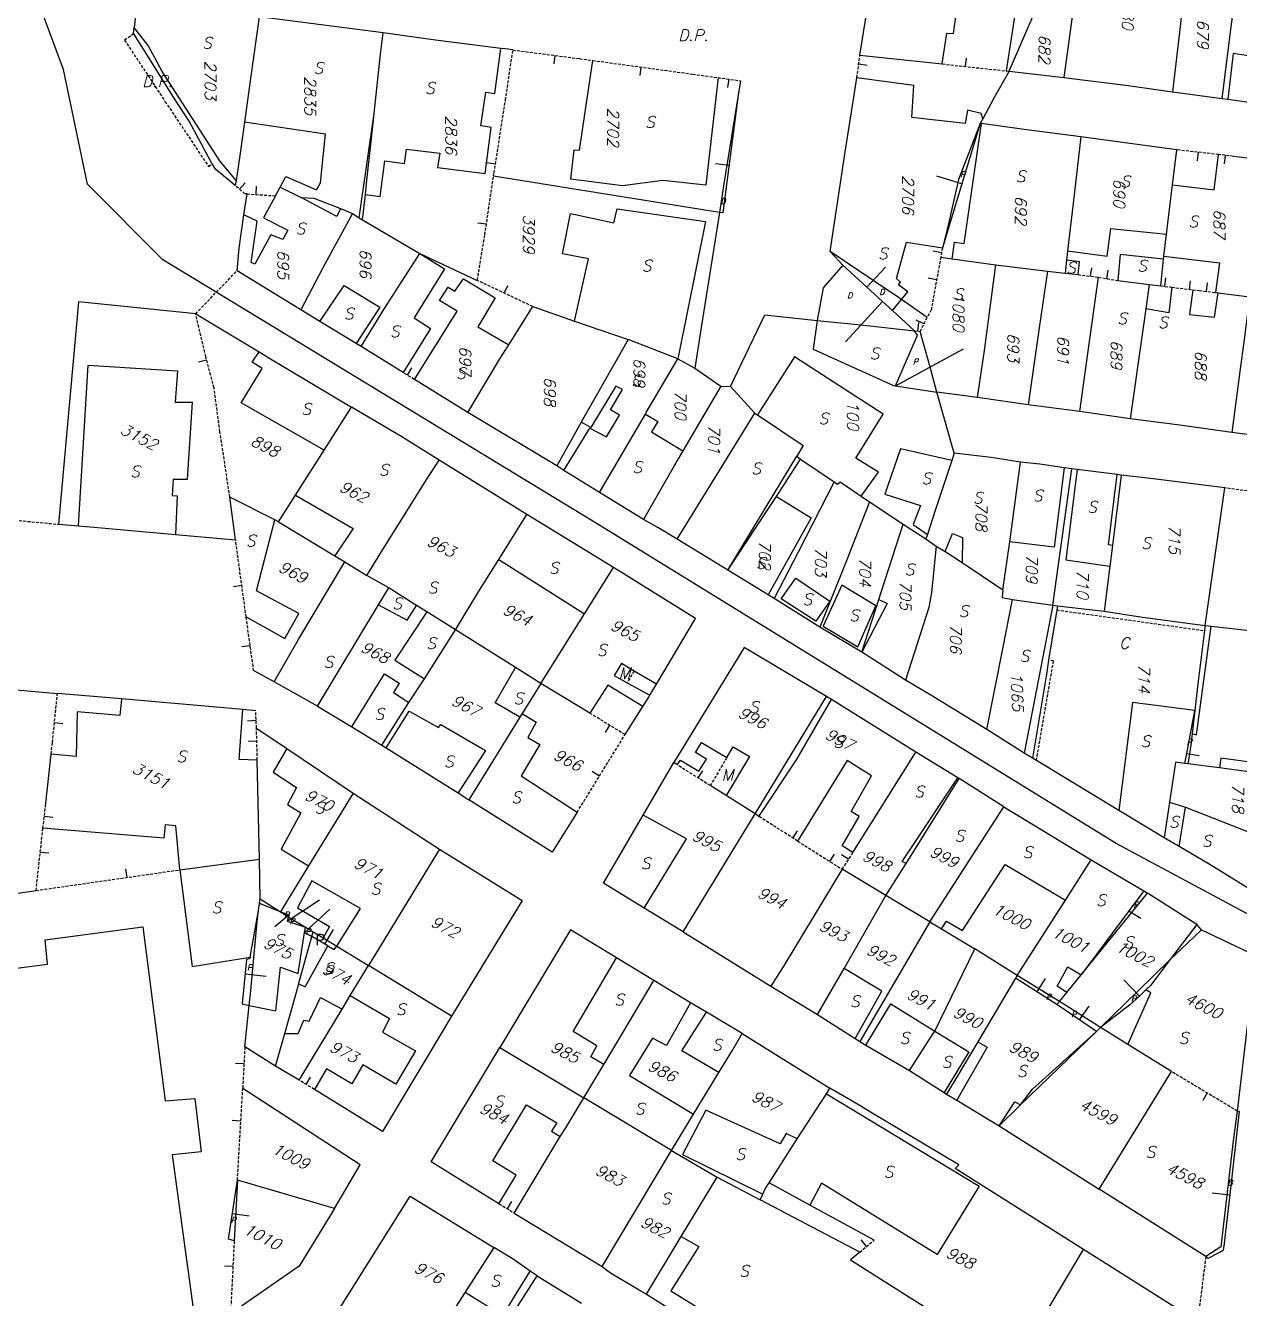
# Model space of a CAD drawing. Extents: x -334462 to -332769, y -29481 to -26664.
# Drawn here: x -334199.5 to -334092.9, y -28373.3 to -28261.5 of the extents above; entities that cross this region are included whole.
import ezdxf
from ezdxf.enums import TextEntityAlignment as Align

# ---------------------------------------------------------------- set-up
doc = ezdxf.new("R2010")
doc.units = 0
doc.header["$MEASUREMENT"] = 0
doc.linetypes.add('HIDDEN', pattern=[0.375, 0.25, -0.125])
for name, color, linetype in [('17', 7, 'CONTINUOUS'), ('18', 7, 'CONTINUOUS'), ('DP$DIVIDING$LINE', 7, 'CONTINUOUS'), ('EASEMENT$BOUNDA$', 7, 'CONTINUOUS'), ('ENC$$ST$$A$$TEXT', 7, 'CONTINUOUS'), ('ENCRO$$AREA$TEXT', 7, 'CONTINUOUS'), ('ENCROACHED$WALL', 7, 'CONTINUOUS'), ('MAP$SHEET$BOUND$', 7, 'CONTINUOUS'), ('PARCEL$BOUNDARY', 7, 'CONTINUOUS'), ('PARCEL$NUMBER', 7, 'CONTINUOUS'), ('STRUC$$FOOTPRINT', 7, 'CONTINUOUS')]:
    doc.layers.add(name, color=color, linetype=linetype)
doc.styles.add('ITALICT', font='ITALICT', dxfattribs={"height": 0.2})
doc.styles.add('TXT', font='TXT', dxfattribs={"height": 0.2})

msp = doc.modelspace()

# ---------------------------------------------------------------- linework, layer by layer
at = {"layer": '17', "color": 1, "linetype": 'Continuous'}
for p, q in [((-334116.99, -28265.1), (-334116.91, -28264.36)), ((-334158.28, -28273.68), (-334159.02, -28273.57)), ((-334121.19, -28288.33), (-334121.11, -28287.59))]:
    msp.add_line(p, q, dxfattribs=at)
at = {"layer": '17', "color": 5, "linetype": 'Continuous'}
msp.add_line((-334095.77, -28355.24), (-334096.16, -28355.89), dxfattribs=at)
at = {"layer": '18', "color": 1, "linetype": 'Continuous'}
for p, q in [((-334153.06, -28264.13), (-334153.16, -28264.87)), ((-334126.37, -28264.87), (-334125.63, -28264.97)), ((-334145.5, -28265.15), (-334145.6, -28265.89)), ((-334137.79, -28266.21), (-334137.9, -28266.95)), ((-334096.58, -28272.63), (-334096.67, -28273.37)), ((-334094.21, -28272.9), (-334094.29, -28273.65)), ((-334180.75, -28275.88), (-334180.26, -28275.31)), ((-334179.29, -28276.35), (-334179.25, -28275.6)), ((-334159.07, -28278.96), (-334159.82, -28278.85)), ((-334119.11, -28281.47), (-334119.84, -28281.33)), ((-334106.02, -28283.52), (-334105.92, -28282.78)), ((-334119.54, -28283.82), (-334120.28, -28283.69)), ((-334104.6, -28283.74), (-334104.47, -28283)), ((-334099.5, -28284.42), (-334099.41, -28283.67)), ((-334157.5, -28285), (-334157.18, -28284.33)), ((-334097.33, -28284.68), (-334097.24, -28283.93)), ((-334095.84, -28284.85), (-334095.76, -28284.11)), ((-334120.65, -28287.71), (-334121.32, -28287.38)), ((-334183.64, -28290.88), (-334184.36, -28291.07)), ((-334166.01, -28292.21), (-334165.61, -28291.57)), ((-334180.55, -28310.67), (-334181.29, -28310.78)), ((-334179.82, -28315.96), (-334180.56, -28316.07)), ((-334197, -28322.72), (-334196.26, -28322.79)), ((-334179.29, -28322.54), (-334180.04, -28322.58)), ((-334148.26, -28322.95), (-334148.65, -28323.59)), ((-334179.23, -28324.36), (-334179.98, -28324.37)), ((-334149.15, -28327.42), (-334149.79, -28327.02)), ((-334140.48, -28327.58), (-334140.08, -28326.94)), ((-334197.9, -28330.93), (-334197.15, -28331.01)), ((-334132.15, -28332.86), (-334131.74, -28332.23)), ((-334198.25, -28334.08), (-334197.5, -28334.16)), ((-334128.91, -28334.91), (-334128.5, -28334.28)), ((-334127.26, -28334.72), (-334127.89, -28334.32)), ((-334190.61, -28336.31), (-334190.72, -28335.56)), ((-334180.36, -28352.69), (-334181.11, -28352.65)), ((-334174.9, -28354.49), (-334174.51, -28353.85)), ((-334180.64, -28357.71), (-334181.39, -28357.66)), ((-334157.22, -28365.41), (-334156.83, -28364.78)), ((-334125.68, -28368.71), (-334126.16, -28368.13)), ((-334181.33, -28370.48), (-334182.08, -28370.44))]:
    msp.add_line(p, q, dxfattribs=at)
at = {"layer": 'DP$DIVIDING$LINE', "color": 30, "linetype": 'HIDDEN'}
for p, q in [((-334182.8, -28284.93), (-334180.97, -28283.03)), ((-334184.6, -28286.82), (-334182.8, -28284.93)), ((-334204.59, -28304.55), (-334196.64, -28305.3)), ((-334095.9, -28369.61), (-334096.63, -28375.44))]:
    msp.add_line(p, q, dxfattribs=at)
at = {"layer": 'DP$DIVIDING$LINE', "color": 2, "linetype": 'HIDDEN'}
msp.add_lwpolyline([(-334190.02, -28262.24), (-334190.84, -28262.78), (-334187.29, -28268.17), (-334183.47, -28273.88), (-334183.14, -28273.64)], dxfattribs=at)
at = {"layer": 'EASEMENT$BOUNDA$', "color": 3, "linetype": 'HIDDEN'}
for p, q in [((-334108.99, -28312.82), (-334096, -28314.64)), ((-334146.11, -28318.19), (-334146.71, -28319.21)), ((-334137.97, -28325.79), (-334139.41, -28328.25))]:
    msp.add_line(p, q, dxfattribs=at)
msp.add_lwpolyline([(-334110.77, -28326.05), (-334109.27, -28317.29), (-334109.71, -28317.24)], dxfattribs=at)
at = {"layer": 'ENC$$ST$$A$$TEXT', "color": 1, "linetype": 'Continuous'}
for p, q in [((-334117.31, -28275.4), (-334119.51, -28274.74)), ((-334125.65, -28284.49), (-334124.03, -28282.72)), ((-334124.29, -28285.74), (-334127.53, -28289.28)), ((-334123.16, -28293.15), (-334117.18, -28289.9)), ((-334097.6, -28325.44), (-334096.47, -28325.61)), ((-334176.39, -28339.59), (-334177.65, -28340.66)), ((-334102.66, -28339.25), (-334101.6, -28339.88)), ((-334180.26, -28344.79), (-334178.4, -28344.99)), ((-334110.71, -28346.36), (-334109.97, -28345.19)), ((-334101.72, -28346.73), (-334103.09, -28345.31)), ((-334106.98, -28348.83), (-334106.15, -28347.62)), ((-334093.78, -28364.21), (-334095.34, -28364.03))]:
    msp.add_line(p, q, dxfattribs=at)
at = {"layer": 'ENCRO$$AREA$TEXT', "color": 5, "linetype": 'Continuous'}
for p, q in [((-334137.77, -28273.79), (-334138.96, -28273.64)), ((-334176.58, -28340.14), (-334173.74, -28338.27)), ((-334175.04, -28341.14), (-334172.83, -28339.11)), ((-334181.37, -28365.82), (-334179.89, -28366.04))]:
    msp.add_line(p, q, dxfattribs=at)
at = {"layer": 'ENCRO$$AREA$TEXT', "color": 1, "linetype": 'Continuous'}
msp.add_line((-334173.25, -28342.18), (-334172.49, -28340.88), dxfattribs=at)
at = {"layer": 'ENCROACHED$WALL', "color": 5, "linetype": 'Continuous'}
msp.add_line((-334111.6, -28253.54), (-334113.44, -28265.49), dxfattribs=at)
at = {"layer": 'ENCROACHED$WALL', "color": 1, "linetype": 'Continuous'}
msp.add_line((-334173.01, -28342.32), (-334174.4, -28341.51), dxfattribs=at)
at = {"layer": 'ENCROACHED$WALL', "color": 5, "linetype": 'Continuous'}
for points in [[(-334136.96, -28267.63), (-334138.31, -28277.94), (-334138.59, -28277.92)], [(-334181.22, -28368.23), (-334181.71, -28368.08), (-334180.94, -28362.91)]]:
    msp.add_lwpolyline(points, dxfattribs=at)
at = {"layer": 'ENCROACHED$WALL', "color": 1, "linetype": 'Continuous'}
msp.add_lwpolyline([(-334173.01, -28342.32), (-334172.43, -28342.65), (-334172.21, -28342.35)], dxfattribs=at)
at = {"layer": 'MAP$SHEET$BOUND$', "color": 6, "linetype": 'Continuous'}
for points in [[(-334182.8, -28284.93), (-334187.48, -28282.09), (-334194.09, -28275.43), (-334196.21, -28265.37), (-334199.26, -28257.17), (-334208.68, -28249.09), (-334233.05, -28242.84), (-334258.33, -28239.23), (-334267.05, -28190.76), (-334271, -28191.26), (-334296.82, -28194.47)], [(-334090.84, -28340.28), (-334103.77, -28333.34), (-334149.34, -28305.27), (-334182.8, -28284.93)]]:
    msp.add_lwpolyline(points, dxfattribs=at)
at = {"layer": 'PARCEL$BOUNDARY', "color": 7, "linetype": 'Continuous'}
for p, q in [((-334126.27, -28264.11), (-334124.54, -28253.26)), ((-334189.73, -28259.24), (-334190, -28261.68)), ((-334168.14, -28262.13), (-334179.02, -28260.74)), ((-334126.27, -28264.11), (-334119.04, -28264.88)), ((-334113.44, -28265.49), (-334113.16, -28265.52)), ((-334113.16, -28265.52), (-334108.36, -28266.07)), ((-334136.75, -28266.35), (-334136.96, -28267.63)), ((-334098.81, -28267.33), (-334094.46, -28267.9)), ((-334094.46, -28267.9), (-334093.97, -28267.96)), ((-334093.97, -28267.96), (-334089.9, -28268.54)), ((-334115.47, -28269.71), (-334115.7, -28270.11)), ((-334115.6, -28270.12), (-334115.7, -28270.11)), ((-334098.83, -28275.49), (-334098.45, -28272.42)), ((-334138.59, -28277.92), (-334158.45, -28274.73)), ((-334181.05, -28275.1), (-334181.12, -28275.56)), ((-334177.59, -28276.46), (-334177.19, -28275.7)), ((-334177.19, -28275.7), (-334175.33, -28276.61)), ((-334099.36, -28279.83), (-334098.83, -28275.49)), ((-334180.36, -28278.13), (-334180.09, -28276.29)), ((-334169.95, -28278.56), (-334169.7, -28276.34)), ((-334171.88, -28277.58), (-334170.83, -28278.01)), ((-334170.83, -28278.01), (-334170.24, -28278.38)), ((-334170.24, -28278.38), (-334169.95, -28278.56)), ((-334169.95, -28278.56), (-334164.91, -28281.52)), ((-334099.57, -28281.76), (-334099.36, -28279.83)), ((-334164.91, -28281.52), (-334159.87, -28283.88)), ((-334108.03, -28281.28), (-334108.13, -28282.1)), ((-334119.17, -28281.84), (-334118.18, -28281.98)), ((-334118.18, -28281.98), (-334114.34, -28282.51)), ((-334114.34, -28282.51), (-334109.8, -28283.07)), ((-334108.13, -28282.1), (-334108.25, -28283.24)), ((-334099.86, -28284.37), (-334099.6, -28282.01)), ((-334099.6, -28282.01), (-334099.57, -28281.76)), ((-334175.38, -28286.46), (-334180.97, -28283.03)), ((-334109.8, -28283.07), (-334108.25, -28283.24)), ((-334108.25, -28283.24), (-334107.12, -28283.38)), ((-334103.61, -28283.9), (-334100.87, -28284.25)), ((-334100.87, -28284.25), (-334101.17, -28286.39)), ((-334100.87, -28284.25), (-334099.86, -28284.37)), ((-334095.05, -28284.95), (-334094.81, -28284.98)), ((-334094.81, -28284.98), (-334092.05, -28285.34)), ((-334120.38, -28287.15), (-334122.62, -28285.56)), ((-334184.6, -28286.82), (-334179.04, -28290.16)), ((-334173.71, -28287.48), (-334175.38, -28286.46)), ((-334157.11, -28289.55), (-334154.99, -28286.19)), ((-334154.99, -28286.19), (-334151.35, -28287.45)), ((-334170.52, -28289.43), (-334173.71, -28287.48)), ((-334151.35, -28287.45), (-334146.62, -28289.08)), ((-334170.07, -28289.7), (-334170.52, -28289.43)), ((-334142.27, -28290.77), (-334146.62, -28289.08)), ((-334166.39, -28291.97), (-334170.07, -28289.7)), ((-334142.27, -28290.77), (-334140.77, -28291.6)), ((-334140.77, -28291.6), (-334138.48, -28293.17)), ((-334160.69, -28295.49), (-334165.4, -28292.58)), ((-334138.48, -28293.17), (-334141.82, -28298.85)), ((-334138.48, -28293.17), (-334137.64, -28293.2)), ((-334137.64, -28293.2), (-334135.5, -28295.53)), ((-334117.99, -28299.05), (-334119.51, -28293.7)), ((-334115.95, -28294.17), (-334119.51, -28293.7)), ((-334173.33, -28298.8), (-334170.92, -28295.03)), ((-334111.49, -28294.82), (-334115.95, -28294.17)), ((-334106.95, -28295.4), (-334111.49, -28294.82)), ((-334152.9, -28300.18), (-334160.69, -28295.49)), ((-334149.14, -28302.5), (-334145.11, -28295.62)), ((-334135.5, -28295.53), (-334135.26, -28295.7)), ((-334102.54, -28296.03), (-334106.95, -28295.4)), ((-334085.18, -28298.33), (-334093.6, -28297.25)), ((-334175.85, -28302.75), (-334173.33, -28298.8)), ((-334133.61, -28302.86), (-334131.49, -28299.57)), ((-334131.81, -28299.31), (-334131.49, -28299.57)), ((-334131.49, -28299.57), (-334128.54, -28301.58)), ((-334117.99, -28299.05), (-334118.2, -28299.69)), ((-334155.53, -28304.43), (-334163.23, -28299.68)), ((-334152.27, -28300.57), (-334152.9, -28300.18)), ((-334149.14, -28302.5), (-334152.27, -28300.57)), ((-334113.1, -28306.83), (-334112.16, -28299.86)), ((-334109.33, -28312.4), (-334107.67, -28300.43)), ((-334107.67, -28300.43), (-334108.33, -28300.33)), ((-334107.2, -28300.49), (-334107.67, -28300.43)), ((-334103.68, -28300.93), (-334107.2, -28300.49)), ((-334103.33, -28300.98), (-334104.1, -28307.15)), ((-334103.33, -28300.98), (-334103.68, -28300.93)), ((-334181.1, -28306.67), (-334181.6, -28302.93)), ((-334177.64, -28304.92), (-334181.6, -28302.93)), ((-334177.33, -28305.08), (-334175.85, -28302.75)), ((-334145.27, -28304.87), (-334149.14, -28302.5)), ((-334126.17, -28302.82), (-334125.44, -28303.32)), ((-334125.44, -28303.32), (-334122.47, -28305.29)), ((-334177.33, -28305.08), (-334177.64, -28304.92)), ((-334177.33, -28305.08), (-334172.38, -28308.08)), ((-334157.99, -28308.38), (-334155.53, -28304.43)), ((-334147.92, -28309.11), (-334155.53, -28304.43)), ((-334196.64, -28305.3), (-334194.9, -28305.44)), ((-334186.36, -28306.2), (-334181.1, -28306.67)), ((-334122.47, -28305.29), (-334120.47, -28306.57)), ((-334120.34, -28306.19), (-334120.47, -28306.57)), ((-334137.87, -28309.34), (-334142.33, -28306.62)), ((-334120.47, -28306.57), (-334119.57, -28307.22)), ((-334119.57, -28307.22), (-334118.8, -28307.69)), ((-334113.71, -28311.05), (-334113.1, -28306.83)), ((-334104.1, -28307.15), (-334104.33, -28308.98)), ((-334172.38, -28308.08), (-334171.51, -28308.61)), ((-334171.51, -28308.61), (-334169.57, -28309.79)), ((-334150.46, -28313.16), (-334147.92, -28309.11)), ((-334134.34, -28311.49), (-334137.87, -28309.34)), ((-334117.29, -28308.65), (-334113.71, -28311.05)), ((-334104.33, -28308.98), (-334104.82, -28312.94)), ((-334167.64, -28310.89), (-334169.57, -28309.79)), ((-334168.54, -28312.38), (-334167.64, -28310.89)), ((-334133.79, -28311.82), (-334134.34, -28311.49)), ((-334129.78, -28314.34), (-334133.79, -28311.82)), ((-334173.9, -28321.28), (-334168.54, -28312.38)), ((-334164.3, -28313), (-334165.22, -28312.43)), ((-334126.1, -28316.54), (-334124.61, -28311.92)), ((-334112.88, -28311.92), (-334109.33, -28312.4)), ((-334108.99, -28312.82), (-334109.71, -28317.24)), ((-334109.33, -28312.4), (-334108.93, -28312.45)), ((-334108.93, -28312.45), (-334108.99, -28312.82)), ((-334108.93, -28312.45), (-334104.82, -28312.94)), ((-334161.78, -28314.58), (-334164.3, -28313)), ((-334154.3, -28319.28), (-334150.46, -28313.16)), ((-334256.31, -28314.95), (-334196.74, -28320.15)), ((-334164.52, -28318.86), (-334161.78, -28314.58)), ((-334156.53, -28317.89), (-334161.78, -28314.58)), ((-334126.1, -28316.54), (-334129.78, -28314.34)), ((-334095.95, -28314.18), (-334096, -28314.64)), ((-334095.95, -28314.18), (-334095.43, -28314.24)), ((-334095.43, -28314.24), (-334091.77, -28314.67)), ((-334122.26, -28319), (-334126.1, -28316.54)), ((-334177.72, -28319.13), (-334179.51, -28318.15)), ((-334154.3, -28319.28), (-334156.53, -28317.89)), ((-334173.9, -28321.28), (-334177.72, -28319.13)), ((-334165.88, -28320.96), (-334164.52, -28318.86)), ((-334154.3, -28319.28), (-334155.92, -28321.91)), ((-334149.98, -28321.9), (-334154.3, -28319.28)), ((-334144.71, -28320.31), (-334144.14, -28319.35)), ((-334191.11, -28320.64), (-334196.74, -28320.15)), ((-334180.47, -28321.57), (-334191.11, -28320.64)), ((-334135.48, -28330.73), (-334129.2, -28320.43)), ((-334128.76, -28320.7), (-334129.2, -28320.43)), ((-334121.35, -28325.31), (-334128.76, -28320.7)), ((-334179.33, -28321.67), (-334180.47, -28321.57)), ((-334173.9, -28321.28), (-334170.89, -28323.09)), ((-334168.24, -28324.7), (-334165.88, -28320.96)), ((-334155.92, -28321.91), (-334156.13, -28322.24)), ((-334146.9, -28323.77), (-334145.33, -28321.3)), ((-334096.87, -28321.66), (-334097.1, -28323.67)), ((-334156.13, -28322.24), (-334160.6, -28329.49)), ((-334179.26, -28323.19), (-334176.61, -28324.98)), ((-334170.89, -28323.09), (-334168.24, -28324.7)), ((-334111.84, -28325.39), (-334115.12, -28323.33)), ((-334176.61, -28324.98), (-334170.76, -28328.92)), ((-334168.24, -28324.7), (-334167.86, -28324.92)), ((-334167.86, -28324.92), (-334161.55, -28328.89)), ((-334197.8, -28330.05), (-334197.29, -28325.48)), ((-334179, -28334.7), (-334179.19, -28326)), ((-334145.3, -28330.83), (-334142.62, -28326.23)), ((-334142.32, -28326.42), (-334142.62, -28326.23)), ((-334117.67, -28327.58), (-334121.35, -28325.31)), ((-334111.11, -28325.85), (-334111.84, -28325.39)), ((-334110.77, -28326.05), (-334111.11, -28325.85)), ((-334103.53, -28330.42), (-334110.77, -28326.05)), ((-334097.47, -28326.34), (-334097.73, -28326.31)), ((-334094.7, -28326.69), (-334097.47, -28326.34)), ((-334088.89, -28327.49), (-334094.7, -28326.69)), ((-334138.03, -28329.12), (-334139.41, -28328.25)), ((-334122.21, -28335.1), (-334117.57, -28327.63)), ((-334117.57, -28327.63), (-334117.67, -28327.58)), ((-334113.62, -28330.12), (-334117.57, -28327.63)), ((-334170.76, -28328.92), (-334174.68, -28335.29)), ((-334170.76, -28328.92), (-334163.19, -28333.83)), ((-334161.55, -28328.89), (-334160.6, -28329.49)), ((-334135.48, -28330.73), (-334138.03, -28329.12)), ((-334099.08, -28329.7), (-334099.56, -28332.83)), ((-334141.8, -28341.1), (-334135.48, -28330.73)), ((-334135.14, -28330.95), (-334135.48, -28330.73)), ((-334120.13, -28340.22), (-334113.62, -28330.12)), ((-334113.62, -28330.12), (-334105.97, -28334.78)), ((-334099.56, -28332.83), (-334103.53, -28330.42)), ((-334098.25, -28333.6), (-334097.68, -28330.13)), ((-334098.25, -28333.6), (-334099.56, -28332.83)), ((-334163.19, -28333.83), (-334169.43, -28344.05)), ((-334185.98, -28335.64), (-334179, -28334.7)), ((-334178.95, -28338.2), (-334179, -28334.7)), ((-334123.99, -28337.9), (-334122.21, -28335.1)), ((-334108.23, -28338.31), (-334105.97, -28334.78)), ((-334105.97, -28334.78), (-334101.35, -28337.49)), ((-334123.99, -28337.9), (-334127.82, -28335.6)), ((-334252.7, -28345.3), (-334198.62, -28337.46)), ((-334101.35, -28337.49), (-334101.01, -28337.69)), ((-334179.07, -28339.22), (-334179, -28338.6)), ((-334179, -28338.6), (-334178.95, -28338.2)), ((-334178.95, -28338.2), (-334177.16, -28339.33)), ((-334127.66, -28344.3), (-334123.99, -28337.9)), ((-334120.13, -28340.22), (-334123.99, -28337.9)), ((-334112.46, -28344.91), (-334108.23, -28338.31)), ((-334106.84, -28344.87), (-334101.01, -28337.69)), ((-334096.68, -28340.44), (-334101.01, -28337.69)), ((-334177.16, -28339.33), (-334176.45, -28339.77)), ((-334141.8, -28341.1), (-334145.22, -28339.01)), ((-334174.96, -28340.67), (-334174.28, -28341.09)), ((-334120.13, -28340.22), (-334126.27, -28350.72)), ((-334120.13, -28340.22), (-334119.1, -28340.84)), ((-334119.1, -28340.84), (-334116.19, -28342.57)), ((-334096.29, -28340.9), (-334096.68, -28340.44)), ((-334096.29, -28340.9), (-334091.52, -28343.18)), ((-334174.4, -28341.51), (-334174.28, -28341.09)), ((-334174.28, -28341.09), (-334173.4, -28341.62)), ((-334173.4, -28341.62), (-334172.21, -28342.35)), ((-334141.8, -28341.1), (-334134.09, -28345.85)), ((-334172.21, -28342.35), (-334169.43, -28344.05)), ((-334119.7, -28349.81), (-334116.19, -28342.57)), ((-334112.46, -28344.91), (-334116.19, -28342.57)), ((-334171.03, -28346.69), (-334169.43, -28344.05)), ((-334162.14, -28348.5), (-334169.43, -28344.05)), ((-334144.37, -28345.37), (-334147.64, -28343.38)), ((-334091.52, -28343.18), (-334093.13, -28356.83)), ((-334141.14, -28347.31), (-334144.37, -28345.37)), ((-334130, -28348.35), (-334127.66, -28344.3)), ((-334112.6, -28345.15), (-334115.92, -28350.74)), ((-334112.46, -28344.91), (-334112.6, -28345.15)), ((-334108.76, -28347.2), (-334112.46, -28344.91)), ((-334108.11, -28346.41), (-334106.84, -28344.87)), ((-334176.77, -28350.03), (-334175.54, -28345.66)), ((-334134.09, -28345.85), (-334130, -28348.35)), ((-334108.76, -28347.2), (-334108.11, -28346.41)), ((-334180.28, -28351.19), (-334179.89, -28347.56)), ((-334171.75, -28347.89), (-334171.03, -28346.69)), ((-334139.74, -28348.15), (-334141.14, -28347.31)), ((-334105.16, -28349.5), (-334108.76, -28347.2)), ((-334175.52, -28354.11), (-334171.75, -28347.89)), ((-334136.62, -28350.02), (-334139.74, -28348.15)), ((-334130, -28348.35), (-334126.69, -28350.45)), ((-334112.17, -28356.28), (-334105.51, -28349.83)), ((-334105.51, -28349.83), (-334105.16, -28349.5)), ((-334102.74, -28350.99), (-334105.16, -28349.5)), ((-334177.58, -28352.89), (-334176.77, -28350.03)), ((-334136.62, -28350.02), (-334128.9, -28354.81)), ((-334126.69, -28350.45), (-334126.27, -28350.72)), ((-334126.27, -28350.72), (-334125.74, -28351.03)), ((-334115.92, -28350.74), (-334118.66, -28355.33)), ((-334098.91, -28353.36), (-334102.74, -28350.99)), ((-334177.58, -28352.89), (-334180.28, -28351.19)), ((-334157.88, -28351.24), (-334150.51, -28355.67)), ((-334125.74, -28351.03), (-334121.93, -28353.28)), ((-334175.52, -28354.11), (-334177.58, -28352.89)), ((-334150.51, -28355.67), (-334148.76, -28352.74)), ((-334140.89, -28357.11), (-334138.66, -28353.45)), ((-334121.93, -28353.28), (-334118.87, -28355.2)), ((-334105.25, -28363.69), (-334098.91, -28353.36)), ((-334131.77, -28359.28), (-334129.22, -28355.31)), ((-334129.22, -28355.31), (-334128.9, -28354.81)), ((-334118.87, -28355.2), (-334118.66, -28355.33)), ((-334118.66, -28355.33), (-334117.77, -28355.87)), ((-334142.83, -28360.3), (-334150.51, -28355.67)), ((-334117.77, -28355.87), (-334114.05, -28358.13)), ((-334114.05, -28358.13), (-334112.17, -28356.28)), ((-334142.83, -28360.3), (-334140.89, -28357.11)), ((-334114.05, -28358.13), (-334105.25, -28363.69)), ((-334156.62, -28365.78), (-334152.58, -28359.07)), ((-334134.23, -28363.12), (-334131.77, -28359.28)), ((-334148.9, -28370.49), (-334142.83, -28360.3)), ((-334142.83, -28360.3), (-334138.81, -28362.62)), ((-334180.94, -28362.91), (-334181.22, -28368.23)), ((-334172.41, -28365.38), (-334180.94, -28362.91)), ((-334141.96, -28367.84), (-334138.81, -28362.62)), ((-334138.81, -28362.62), (-334135.02, -28364.62)), ((-334135.02, -28364.62), (-334134.79, -28364.12)), ((-334095.9, -28369.61), (-334105.25, -28363.69)), ((-334125.02, -28368.16), (-334130.67, -28365.09)), ((-334156.62, -28365.78), (-334148.9, -28370.49)), ((-334158.42, -28368.8), (-334160.93, -28372.73)), ((-334145.01, -28372.9), (-334141.96, -28367.84)), ((-334111.46, -28377.07), (-334106.65, -28368.99)), ((-334154.61, -28371.31), (-334155.22, -28370.88)), ((-334161.05, -28381.26), (-334154.61, -28371.31)), ((-334154.61, -28371.31), (-334150.71, -28373.69)), ((-334160.93, -28372.73), (-334164.9, -28378.86))]:
    msp.add_line(p, q, dxfattribs=at)
at = {"layer": 'PARCEL$BOUNDARY', "color": 2, "linetype": 'HIDDEN'}
for p, q in [((-334126.54, -28266.09), (-334126.27, -28264.11)), ((-334119.04, -28264.88), (-334113.44, -28265.49)), ((-334138.73, -28266.08), (-334136.75, -28266.35)), ((-334094.78, -28272.83), (-334098.45, -28272.42)), ((-334093.47, -28272.99), (-334094.78, -28272.83)), ((-334180.09, -28276.29), (-334177.59, -28276.46)), ((-334119.03, -28281.03), (-334119.17, -28281.84)), ((-334154.99, -28286.19), (-334159.87, -28283.88)), ((-334107.12, -28283.38), (-334105.32, -28283.61)), ((-334105.32, -28283.61), (-334103.61, -28283.9)), ((-334099.86, -28284.37), (-334098.89, -28284.49)), ((-334098.89, -28284.49), (-334097.05, -28284.71)), ((-334120.97, -28288.36), (-334120.38, -28287.15)), ((-334165.4, -28292.58), (-334166.39, -28291.97)), ((-334090.39, -28302.62), (-334094.23, -28302.11)), ((-334180.17, -28313.44), (-334181.1, -28306.67)), ((-334179.51, -28318.15), (-334180.17, -28313.44)), ((-334179.26, -28323.19), (-334179.33, -28321.67)), ((-334146.9, -28323.77), (-334149.98, -28321.9)), ((-334179.19, -28326), (-334179.26, -28323.19)), ((-334151.11, -28330.59), (-334146.9, -28323.77)), ((-334139.41, -28328.25), (-334142.32, -28326.42)), ((-334131.74, -28333.12), (-334135.14, -28330.95)), ((-334198.62, -28337.46), (-334198.02, -28332)), ((-334127.82, -28335.6), (-334126.88, -28334.12)), ((-334198.62, -28337.46), (-334185.98, -28335.64)), ((-334180.28, -28351.19), (-334180.47, -28354.84)), ((-334174.18, -28354.93), (-334175.52, -28354.11)), ((-334093.13, -28356.83), (-334098.91, -28353.36)), ((-334180.94, -28362.91), (-334180.47, -28354.84)), ((-334157.97, -28364.96), (-334156.62, -28365.78)), ((-334181.22, -28368.23), (-334181.5, -28373.88)), ((-334126.29, -28369.22), (-334125.02, -28368.16))]:
    msp.add_line(p, q, dxfattribs=at)
at = {"layer": 'PARCEL$BOUNDARY', "color": 7, "linetype": 'Continuous'}
for points in [[(-334113.16, -28265.52), (-334110.32, -28258.92), (-334108.16, -28253.96)], [(-334106.86, -28254.08), (-334107.56, -28260.06), (-334108.36, -28266.07)], [(-334097.46, -28255.31), (-334098.14, -28261.58), (-334098.81, -28267.33)], [(-334094.46, -28267.9), (-334093.66, -28261.62), (-334092.92, -28255.92)], [(-334179.02, -28260.74), (-334179.76, -28265.96), (-334180.31, -28269.98)], [(-334190.02, -28262.24), (-334190.05, -28262.19), (-334190, -28261.68)], [(-334183.14, -28273.64), (-334183.47, -28273.05), (-334185.16, -28269.9), (-334186.6, -28267.72), (-334188.38, -28264.84), (-334190.02, -28262.24)], [(-334168.93, -28269.23), (-334168.37, -28264.03), (-334168.14, -28262.13)], [(-334157.8, -28263.52), (-334163.53, -28262.79), (-334168.14, -28262.13)], [(-334156.74, -28263.65), (-334157.43, -28263.56), (-334157.8, -28263.52)], [(-334113.16, -28265.52), (-334114.53, -28267.94), (-334115.47, -28269.71)], [(-334128.89, -28281.35), (-334127.61, -28272.79), (-334126.6, -28266.49), (-334126.54, -28266.09)], [(-334108.36, -28266.07), (-334102.71, -28266.78), (-334098.81, -28267.33)], [(-334136.96, -28267.63), (-334138.23, -28275.4), (-334138.59, -28277.92)], [(-334169.7, -28276.34), (-334169.56, -28275.08), (-334169.22, -28271.96), (-334168.93, -28269.23)], [(-334180.31, -28269.98), (-334180.68, -28272.7), (-334181.05, -28275.1)], [(-334115.7, -28270.11), (-334117.61, -28275.02), (-334117.68, -28275.29), (-334118.59, -28279.29), (-334119.03, -28281.03)], [(-334106.88, -28271.27), (-334111.84, -28270.63), (-334115.6, -28270.12)], [(-334106.88, -28271.27), (-334107.56, -28277.12), (-334108.03, -28281.28)], [(-334098.45, -28272.42), (-334104.94, -28271.53), (-334106.88, -28271.27)], [(-334181.12, -28275.56), (-334182.84, -28274.15), (-334183.14, -28273.64)], [(-334090.38, -28273.39), (-334093.44, -28272.99), (-334093.47, -28272.99)], [(-334175.33, -28276.61), (-334174.23, -28276.65), (-334171.88, -28277.58)], [(-334180.97, -28283.03), (-334180.79, -28281.05), (-334180.36, -28278.13)], [(-334170.83, -28278.01), (-334173.43, -28282.78), (-334175.38, -28286.46)], [(-334138.59, -28277.92), (-334140.2, -28288.01), (-334140.77, -28291.6)], [(-334170.07, -28289.7), (-334168.09, -28286.45), (-334164.91, -28281.52)], [(-334122.62, -28285.56), (-334125.11, -28283.89), (-334128.89, -28281.35)], [(-334115.95, -28294.17), (-334115.34, -28290.04), (-334114.34, -28282.51)], [(-334109.8, -28283.07), (-334110.53, -28288.05), (-334111.49, -28294.82)], [(-334106.95, -28295.4), (-334106.26, -28290.3), (-334105.32, -28283.61)], [(-334184.6, -28286.82), (-334194.89, -28285.78), (-334196.64, -28305.3)], [(-334092.05, -28285.34), (-334092.12, -28285.89), (-334092.52, -28289.07), (-334092.92, -28291.89), (-334093.6, -28297.25)], [(-334137.64, -28293.2), (-334134.61, -28286.91), (-334130.02, -28287.4)], [(-334101.17, -28286.39), (-334101.54, -28289.05), (-334102.54, -28296.03)], [(-334130.02, -28287.4), (-334126.18, -28287.8), (-334121.48, -28288.3)], [(-334119.51, -28293.7), (-334120.11, -28291.49), (-334120.97, -28288.36)], [(-334146.62, -28289.08), (-334148.69, -28292.73), (-334150.74, -28296.34)], [(-334179.04, -28290.16), (-334178.17, -28290.68), (-334170.92, -28295.03)], [(-334160.69, -28295.49), (-334157.88, -28290.77), (-334157.11, -28289.55)], [(-334145.11, -28295.62), (-334145.04, -28295.49), (-334142.27, -28290.77)], [(-334163.23, -28299.68), (-334166.51, -28297.62), (-334170.92, -28295.03)], [(-334135.26, -28295.7), (-334131.27, -28298.38), (-334131.81, -28299.31)], [(-334093.6, -28297.25), (-334098.18, -28296.61), (-334102.54, -28296.03)], [(-334150.74, -28296.34), (-334151.52, -28297.72), (-334152.9, -28300.18)], [(-334141.82, -28298.85), (-334142.24, -28299.56), (-334145.27, -28304.87)], [(-334112.16, -28299.86), (-334114.76, -28299.43), (-334117.99, -28299.05)], [(-334169.57, -28309.79), (-334168.39, -28307.89), (-334164.35, -28301.42), (-334163.23, -28299.68)], [(-334118.2, -28299.69), (-334119.66, -28304.09), (-334120.34, -28306.19)], [(-334108.33, -28300.33), (-334110.48, -28300.01), (-334112.16, -28299.86)], [(-334128.54, -28301.58), (-334131.7, -28307.76), (-334133.79, -28311.82)], [(-334128.54, -28301.58), (-334128.23, -28301.78), (-334128.01, -28301.57), (-334126.17, -28302.82)], [(-334094.23, -28302.11), (-334100.76, -28301.27), (-334103.33, -28300.98)], [(-334137.87, -28309.34), (-334134.52, -28304.27), (-334133.61, -28302.86)], [(-334095.95, -28314.18), (-334095.25, -28309.26), (-334094.23, -28302.11)], [(-334125.44, -28303.32), (-334127.43, -28308.41), (-334129.78, -28314.34)], [(-334142.33, -28306.62), (-334144.02, -28305.59), (-334145.27, -28304.87)], [(-334194.9, -28305.44), (-334192.86, -28305.61), (-334186.36, -28306.2)], [(-334124.61, -28311.92), (-334124.37, -28311.17), (-334122.47, -28305.29)], [(-334119.57, -28307.22), (-334119.98, -28311.3), (-334120.22, -28312.6), (-334122.26, -28319)], [(-334161.78, -28314.58), (-334159.68, -28311.08), (-334157.99, -28308.38)], [(-334118.8, -28307.69), (-334118.15, -28308.09), (-334117.29, -28308.65)], [(-334144.14, -28319.35), (-334140.7, -28313.57), (-334147.92, -28309.11)], [(-334165.22, -28312.43), (-334165.37, -28312.33), (-334167.46, -28311.01), (-334167.64, -28310.89)], [(-334113.71, -28311.05), (-334113.79, -28311.74), (-334112.88, -28311.92)], [(-334115.12, -28323.33), (-334113.72, -28316.23), (-334112.88, -28311.92)], [(-334104.82, -28312.94), (-334101.46, -28313.45), (-334095.95, -28314.18)], [(-334096, -28314.64), (-334096.6, -28319.32), (-334096.87, -28321.66)], [(-334129.2, -28320.43), (-334136.44, -28316.12), (-334140.59, -28322.92), (-334142.62, -28326.23)], [(-334109.71, -28317.24), (-334109.9, -28318.46), (-334111.11, -28325.85)], [(-334115.12, -28323.33), (-334120.04, -28320.31), (-334122.26, -28319)], [(-334145.33, -28321.3), (-334144.8, -28320.47), (-334144.71, -28320.31)], [(-334097.1, -28323.67), (-334097.19, -28324.45), (-334097.34, -28325.48), (-334097.47, -28326.34)], [(-334126.88, -28334.12), (-334125.25, -28331.51), (-334121.35, -28325.31)], [(-334097.73, -28326.31), (-334098.57, -28326.2), (-334099.08, -28329.7)], [(-334151.11, -28330.59), (-334153.31, -28334.1), (-334160.6, -28329.49)], [(-334145.22, -28339.01), (-334148.79, -28336.83), (-334145.3, -28330.83)], [(-334097.68, -28330.13), (-334091.13, -28332.72), (-334089.67, -28333.42)], [(-334163.19, -28333.83), (-334155.93, -28338.34), (-334162.14, -28348.5)], [(-334091.48, -28337.7), (-334095.59, -28335.15), (-334098.25, -28333.6)], [(-334174.68, -28335.29), (-334176.62, -28338.46), (-334177.16, -28339.33)], [(-334127.82, -28335.6), (-334132.93, -28344.01), (-334134.09, -28345.85)], [(-334179.89, -28347.56), (-334179.78, -28346.52), (-334179.2, -28340.22), (-334179.07, -28339.22)], [(-334176.45, -28339.77), (-334176.32, -28339.85), (-334174.96, -28340.67)], [(-334147.64, -28343.38), (-334151.69, -28340.92), (-334157.88, -28351.24)], [(-334099.05, -28343.56), (-334097.52, -28342.08), (-334096.29, -28340.9)], [(-334175.54, -28345.66), (-334175.5, -28345.49), (-334174.4, -28341.51)], [(-334105.16, -28349.5), (-334101.88, -28346.3), (-334099.05, -28343.56)], [(-334148.76, -28352.74), (-334147.71, -28350.97), (-334144.37, -28345.37)], [(-334162.14, -28348.5), (-334164.31, -28352.12), (-334166.07, -28355.06), (-334168.19, -28358.61), (-334174.18, -28354.93)], [(-334121.93, -28353.28), (-334120.03, -28350.35), (-334119.7, -28349.81)], [(-334138.66, -28353.45), (-334137.5, -28351.53), (-334136.62, -28350.02)], [(-334157.97, -28364.96), (-334163.93, -28361.29), (-334157.88, -28351.24)], [(-334172.41, -28365.38), (-334170.16, -28361.55), (-334180.47, -28354.84)], [(-334106.65, -28368.99), (-334117.92, -28361.88), (-334117.58, -28361.55), (-334125.35, -28356.92), (-334126.34, -28356.32), (-334128.9, -28354.81)], [(-334152.58, -28359.07), (-334152.11, -28358.29), (-334150.51, -28355.67)], [(-334093.13, -28356.83), (-334093.49, -28359.45), (-334094.59, -28368.74), (-334095.9, -28369.61)], [(-334134.79, -28364.12), (-334134.58, -28363.65), (-334134.23, -28363.12)], [(-334130.67, -28365.09), (-334131.59, -28364.58), (-334134.23, -28363.12)], [(-334172.08, -28374.36), (-334165.77, -28364.29), (-334158.42, -28368.8)], [(-334172.41, -28365.38), (-334175.5, -28370.45), (-334180.59, -28373.97)], [(-334155.22, -28370.88), (-334156.72, -28369.84), (-334158.42, -28368.8)], [(-334126.29, -28369.22), (-334127.1, -28369.89), (-334116.89, -28376.37), (-334112.65, -28379.04)], [(-334096.63, -28375.44), (-334097.42, -28374.81), (-334106.65, -28368.99)], [(-334148.9, -28370.49), (-334148.16, -28371.03), (-334145.01, -28372.9)], [(-334145.01, -28372.9), (-334136.8, -28378.08), (-334135.94, -28377.32), (-334128.83, -28381.76), (-334122.84, -28385.51), (-334112.48, -28391.87), (-334105.79, -28396.08), (-334100.79, -28399.23), (-334100.27, -28399.44)]]:
    msp.add_lwpolyline(points, dxfattribs=at)
at = {"layer": 'PARCEL$BOUNDARY', "color": 2, "linetype": 'HIDDEN'}
for points in [[(-334158.45, -28274.73), (-334158.4, -28274.44), (-334157.4, -28268.05), (-334156.74, -28263.65)], [(-334156.74, -28263.65), (-334150.9, -28264.41), (-334149.74, -28264.57)], [(-334149.74, -28264.57), (-334140.95, -28265.77), (-334138.73, -28266.08)], [(-334159.87, -28283.88), (-334159.21, -28279.88), (-334158.45, -28274.73)], [(-334180.09, -28276.29), (-334180.28, -28276.28), (-334181.12, -28275.56)], [(-334119.17, -28281.84), (-334119.78, -28285.14), (-334120.01, -28286.48), (-334120.38, -28287.15)], [(-334097.05, -28284.71), (-334096.47, -28284.78), (-334095.05, -28284.95)], [(-334181.6, -28302.93), (-334182.47, -28297.16), (-334182.99, -28293.31), (-334183.72, -28290.57), (-334184.6, -28286.82)], [(-334121.48, -28288.3), (-334121.14, -28288.34), (-334120.97, -28288.36)], [(-334197.29, -28325.48), (-334197.18, -28324.46), (-334196.74, -28320.15)], [(-334198.02, -28332), (-334197.8, -28330.1), (-334197.8, -28330.05)], [(-334131.74, -28333.12), (-334130.46, -28333.93), (-334127.82, -28335.6)]]:
    msp.add_lwpolyline(points, dxfattribs=at)
at = {"layer": 'STRUC$$FOOTPRINT', "color": 1, "linetype": 'Continuous'}
for p, q in [((-334170.24, -28278.38), (-334168.93, -28269.23)), ((-334127.78, -28282.55), (-334128.89, -28281.35)), ((-334123.42, -28286.53), (-334122.62, -28285.56)), ((-334121.48, -28288.3), (-334123.42, -28286.53)), ((-334123.16, -28293.15), (-334119.51, -28293.7)), ((-334142.33, -28306.62), (-334135.5, -28295.53)), ((-334137.87, -28309.34), (-334131.81, -28299.31)), ((-334157.99, -28308.38), (-334150.46, -28313.16)), ((-334131.9, -28310.02), (-334128.9, -28312.04)), ((-334127.87, -28310.65), (-334129.51, -28314.24)), ((-334109.33, -28312.4), (-334111.84, -28325.39)), ((-334144.14, -28319.35), (-334146.11, -28318.19)), ((-334146.71, -28319.21), (-334144.71, -28320.31)), ((-334099.08, -28329.7), (-334097.68, -28330.13)), ((-334101.35, -28337.49), (-334106.84, -28344.87)), ((-334177.16, -28339.33), (-334179, -28338.6)), ((-334179.82, -28343.31), (-334179.07, -28339.22)), ((-334175.04, -28341.14), (-334174.96, -28340.67)), ((-334096.68, -28340.44), (-334099.05, -28343.56)), ((-334108.97, -28347.47), (-334112.6, -28345.15)), ((-334108.97, -28347.47), (-334108.76, -28347.2)), ((-334105.51, -28349.83), (-334108.97, -28347.47)), ((-334126.29, -28369.22), (-334135.02, -28364.62))]:
    msp.add_line(p, q, dxfattribs=at)
for points in [[(-334119.04, -28264.88), (-334118.63, -28262.16), (-334118.05, -28262.2), (-334117.09, -28255.23), (-334116.56, -28255.31), (-334116.19, -28252.99)], [(-334088.88, -28260.51), (-334090.05, -28260.37), (-334090.22, -28261.43), (-334091.2, -28261.33), (-334091.6, -28264.24), (-334093.49, -28263.95), (-334093.97, -28267.96)], [(-334181.05, -28275.1), (-334182.48, -28273.39), (-334187.54, -28265.53), (-334188.76, -28263.25), (-334189.7, -28262.06), (-334190, -28261.68)], [(-334169.7, -28276.34), (-334168.39, -28276.51), (-334167.99, -28273.38), (-334166.27, -28273.63), (-334166.08, -28272.35), (-334163.17, -28272.72), (-334163.37, -28273.98), (-334159.17, -28274.5), (-334158.64, -28270.45), (-334159.55, -28270.32), (-334159.12, -28267.34), (-334158.34, -28267.46), (-334157.8, -28263.52)], [(-334138.73, -28266.08), (-334139.81, -28275.51), (-334143.57, -28275.12), (-334147.13, -28275.59), (-334151.65, -28274.98), (-334151.37, -28272.42), (-334150.91, -28272.44), (-334149.74, -28264.57)], [(-334115.47, -28269.71), (-334115.61, -28269.22), (-334116.82, -28268.93), (-334117.03, -28270.12), (-334121.72, -28269.57), (-334121.53, -28266.78), (-334126.54, -28266.09)], [(-334177.19, -28275.7), (-334176.68, -28274.77), (-334173.99, -28275.94), (-334173.64, -28275.31), (-334173.19, -28271.05), (-334180.31, -28269.98)], [(-334115.7, -28270.11), (-334117.31, -28275.4), (-334119.03, -28281.03)], [(-334118.18, -28281.98), (-334117.96, -28280.53), (-334117.13, -28280.63), (-334115.6, -28270.12)], [(-334098.83, -28275.49), (-334095.16, -28275.93), (-334094.78, -28272.83)], [(-334177.59, -28276.46), (-334178.64, -28278.38), (-334176.5, -28279.47), (-334176.94, -28280.28), (-334177.99, -28279.88), (-334179.41, -28282.46), (-334179.73, -28282.3), (-334179.21, -28278.67), (-334180.36, -28278.13)], [(-334171.88, -28277.58), (-334172.21, -28278.28), (-334175.33, -28276.61)], [(-334151.35, -28287.45), (-334150.1, -28281.98), (-334152.4, -28281.55), (-334151.69, -28278), (-334147.87, -28278.83), (-334147.6, -28277.59), (-334139.82, -28278.71), (-334142.27, -28290.77)], [(-334108.03, -28281.28), (-334104.56, -28281.76), (-334104.24, -28279.34), (-334099.36, -28279.83)], [(-334122.62, -28285.56), (-334122.05, -28284.88), (-334122.88, -28284.26), (-334122.7, -28284.03), (-334123.07, -28283.72), (-334122.18, -28280.53), (-334119.03, -28281.03)], [(-334164.91, -28281.52), (-334162.76, -28282.86), (-334165.41, -28287.16), (-334163.97, -28288.11), (-334166.39, -28291.97)], [(-334099.6, -28282.01), (-334103.42, -28281.62), (-334103.61, -28283.9)], [(-334127.78, -28282.55), (-334129.49, -28284.55), (-334130.02, -28287.4)], [(-334123.42, -28286.53), (-334124.29, -28285.74), (-334125.65, -28284.49), (-334127.78, -28282.55)], [(-334107.12, -28283.38), (-334106.99, -28282.25), (-334108.13, -28282.1)], [(-334099.57, -28281.76), (-334094.71, -28282.33), (-334095.05, -28284.95)], [(-334165.4, -28292.58), (-334161.64, -28286.59), (-334163.2, -28285.65), (-334162.42, -28284.47), (-334161.83, -28284.84), (-334161.08, -28283.75), (-334158.29, -28285.42), (-334159.81, -28287.97), (-334157.11, -28289.55)], [(-334173.71, -28287.48), (-334171.57, -28284.33), (-334168.43, -28286.22), (-334170.52, -28289.43)], [(-334098.89, -28284.49), (-334099.15, -28286.72), (-334101.17, -28286.39)], [(-334097.05, -28284.71), (-334097.33, -28286.87), (-334095.13, -28287.1), (-334094.81, -28284.98)], [(-334130.02, -28287.4), (-334130.38, -28289.91), (-334123.33, -28293.12), (-334123.16, -28293.15)], [(-334123.16, -28293.15), (-334121.21, -28288.68), (-334121.48, -28288.3)], [(-334173.33, -28298.8), (-334180.61, -28294.63), (-334178.76, -28291.61), (-334179.64, -28291.07), (-334179.04, -28290.16)], [(-334126.17, -28302.82), (-334124.64, -28300.73), (-334126.64, -28299.5), (-334124.23, -28295.62), (-334132.01, -28290.59), (-334135.26, -28295.7)], [(-334194.9, -28305.44), (-334194.05, -28291.32), (-334186.21, -28291.83), (-334186.41, -28294.57), (-334184.91, -28294.59), (-334185.34, -28301.38), (-334186.58, -28301.38), (-334186.67, -28302.78), (-334186.22, -28302.8), (-334186.36, -28306.2)], [(-334152.27, -28300.57), (-334149.99, -28296.87), (-334148.52, -28297.62), (-334147.39, -28295.72), (-334148.17, -28295.26), (-334147.11, -28293.47), (-334147.71, -28293.17), (-334149.9, -28296.81), (-334150.74, -28296.34)], [(-334145.11, -28295.62), (-334144.01, -28296.26), (-334144.57, -28297.17), (-334141.82, -28298.85)], [(-334118.2, -28299.69), (-334122.7, -28298.67), (-334124.09, -28302.67), (-334120.95, -28303.64), (-334121.59, -28305.33), (-334120.34, -28306.19)], [(-334108.33, -28300.33), (-334109.22, -28307.3), (-334113.1, -28306.83)], [(-334107.2, -28300.49), (-334108.2, -28308.43), (-334104.33, -28308.98)], [(-334104.1, -28307.15), (-334104.43, -28307.1), (-334103.68, -28300.93)], [(-334175.85, -28302.75), (-334170.77, -28305.66), (-334172.38, -28308.08)], [(-334133.61, -28302.86), (-334130.56, -28304.72), (-334134.34, -28311.49)], [(-334180.17, -28313.44), (-334176.76, -28315.34), (-334175.53, -28313.14), (-334179.27, -28311.14), (-334177.64, -28304.92)], [(-334118.8, -28307.69), (-334118.13, -28306.1), (-334117.27, -28306.47), (-334117.29, -28308.65)], [(-334177.72, -28319.13), (-334175.55, -28315.35), (-334171.51, -28308.61)], [(-334128.9, -28312.04), (-334130.14, -28313.8), (-334133.18, -28311.86), (-334131.9, -28310.02)], [(-334129.51, -28314.24), (-334126.46, -28316.06), (-334124.86, -28312.46), (-334127.87, -28310.65)], [(-334168.54, -28312.38), (-334166.02, -28313.71), (-334165.22, -28312.43)], [(-334124.61, -28311.92), (-334123.87, -28312.26), (-334126.1, -28316.54)], [(-334164.3, -28313), (-334167.11, -28317.24), (-334164.52, -28318.86)], [(-334097.1, -28323.67), (-334096.71, -28323.79), (-334095.43, -28314.24)], [(-334170.89, -28323.09), (-334168.03, -28318.44), (-334166.74, -28319.26), (-334167.22, -28320.07), (-334165.88, -28320.96)], [(-334156.13, -28322.24), (-334158.3, -28320.98), (-334156.53, -28317.89)], [(-334146.11, -28318.19), (-334147.22, -28317.53), (-334147.84, -28318.59), (-334146.71, -28319.21)], [(-334145.33, -28321.3), (-334148.42, -28319.42), (-334149.98, -28321.9)], [(-334191.11, -28320.64), (-334191.25, -28322.1), (-334195.02, -28321.76), (-334195.09, -28325.69), (-334197.29, -28325.48)], [(-334135.14, -28330.95), (-334131.84, -28325.99), (-334128.76, -28320.7)], [(-334179.19, -28326), (-334180.77, -28325.95), (-334180.47, -28321.57)], [(-334167.86, -28324.92), (-334165.84, -28321.7), (-334163.27, -28323.16), (-334163.08, -28322.87), (-334159.14, -28325.17), (-334161.55, -28328.89)], [(-334155.92, -28321.91), (-334154.7, -28322.67), (-334155.43, -28324.01), (-334154.37, -28324.63), (-334156.01, -28327.38), (-334151.11, -28330.59)], [(-334096.87, -28321.66), (-334102.35, -28320.94), (-334103.53, -28330.42)], [(-334097.73, -28326.31), (-334097.57, -28325.44), (-334096.87, -28321.66)], [(-334176.61, -28324.98), (-334177.8, -28327.06), (-334175.74, -28328.4), (-334176.53, -28329.9), (-334175.36, -28330.65), (-334177.1, -28333.82), (-334174.68, -28335.29)], [(-334142.32, -28326.42), (-334142.03, -28326.01), (-334140.41, -28326.97), (-334139.74, -28325.94), (-334140.7, -28325.33), (-334140.18, -28324.46), (-334137.97, -28325.79)], [(-334137.97, -28325.79), (-334137.4, -28324.83), (-334135.98, -28325.69), (-334138.03, -28329.12)], [(-334126.88, -28334.12), (-334127.84, -28333.55), (-334126.33, -28330.95), (-334127.03, -28330.53), (-334125.26, -28327.4), (-334127.4, -28326.05), (-334131.74, -28333.12)], [(-334088.79, -28326.63), (-334094.57, -28325.84), (-334094.7, -28326.69)], [(-334122.21, -28335.1), (-334122.55, -28334.91), (-334117.67, -28327.58)], [(-334145.22, -28339.01), (-334141.51, -28332.91), (-334145.3, -28330.83)], [(-334185.98, -28335.64), (-334186.35, -28331.79), (-334187.27, -28331.69), (-334187.39, -28332.87), (-334198.02, -28332)], [(-334119.1, -28340.84), (-334118.66, -28340.14), (-334117.27, -28340.97), (-334113.51, -28335.17), (-334108.23, -28338.31)], [(-334185.98, -28335.64), (-334184.92, -28344.14), (-334179.82, -28343.31)], [(-334172.21, -28342.35), (-334170.13, -28339.04), (-334174.4, -28336.61), (-334175.65, -28338.98), (-334172.85, -28340.61), (-334173.4, -28341.62)], [(-334177.16, -28339.33), (-334176.39, -28339.59), (-334176.45, -28339.77)], [(-334176.45, -28339.77), (-334176.58, -28340.14), (-334175.76, -28340.41), (-334174.96, -28340.67)], [(-334242.83, -28364.08), (-334243.57, -28364.16), (-334245.35, -28350.57), (-334239.46, -28349.72), (-334239.46, -28349.32), (-334197.61, -28343.93), (-334197.82, -28341.78), (-334189.25, -28340.66), (-334187.29, -28355.94), (-334184.68, -28355.73), (-334184.11, -28360.4), (-334186.68, -28360.66), (-334184.55, -28376.1), (-334187.47, -28376.44), (-334185.92, -28388.75), (-334208.13, -28391.85), (-334209.51, -28381.97)], [(-334179.89, -28347.56), (-334177.56, -28348.04), (-334177.15, -28344.19), (-334175.61, -28344.74), (-334175.04, -28341.14)], [(-334174.4, -28341.51), (-334174.68, -28341.35), (-334175.04, -28341.14)], [(-334175.54, -28345.66), (-334174.99, -28345.92), (-334173.01, -28342.32)], [(-334179.82, -28343.31), (-334179.87, -28343.47), (-334180.13, -28343.52), (-334180.53, -28347.42), (-334179.89, -28347.56)], [(-334148.76, -28352.74), (-334149.91, -28352.07), (-334149.36, -28351.1), (-334151.44, -28349.83), (-334147.64, -28343.38)], [(-334108.11, -28346.41), (-334108.96, -28345.85), (-334108, -28344.15), (-334106.84, -28344.87)], [(-334099.05, -28343.56), (-334100.75, -28345.8), (-334101.15, -28346.18)], [(-334126.69, -28350.45), (-334124.34, -28346.31), (-334127.66, -28344.3)], [(-334101.15, -28346.18), (-334101.72, -28346.73), (-334102.58, -28347.5), (-334105.16, -28349.5)], [(-334102.74, -28350.99), (-334100.72, -28346.45), (-334101.15, -28346.18)], [(-334176.77, -28350.03), (-334175.6, -28350.02), (-334175.1, -28348.86), (-334174.63, -28348.93), (-334173.63, -28346.86), (-334171.75, -28347.89)], [(-334171.03, -28346.69), (-334167.59, -28348.7), (-334168.21, -28349.9), (-334165.29, -28351.54), (-334167.02, -28354.48), (-334169.93, -28352.76), (-334170.9, -28354.45), (-334173.11, -28353.12), (-334174.18, -28354.93)], [(-334141.14, -28347.31), (-334143.27, -28351.06), (-334144.49, -28350.43), (-334146.5, -28353.71), (-334140.89, -28357.11)], [(-334125.74, -28351.03), (-334123.55, -28347.41), (-334119.7, -28349.81)], [(-334138.66, -28353.45), (-334141.91, -28351.54), (-334139.74, -28348.15)], [(-334119.7, -28349.81), (-334116.71, -28351.63), (-334118.87, -28355.2)], [(-334112.17, -28356.28), (-334111.13, -28354.9), (-334105.51, -28349.83)], [(-334115.92, -28350.74), (-334115.1, -28351.23), (-334117.77, -28355.87)], [(-334129.22, -28355.31), (-334115.81, -28363.41), (-334119.48, -28369.42), (-334129.64, -28363.15), (-334130.67, -28365.09)], [(-334157.97, -28364.96), (-334156.47, -28362.45), (-334158.52, -28361.21), (-334155.54, -28356.27), (-334152.89, -28357.86), (-334153.35, -28358.59), (-334152.58, -28359.07)], [(-334114.05, -28358.13), (-334112.67, -28356.01), (-334112.17, -28356.28)], [(-334131.77, -28359.28), (-334132.76, -28358.79), (-334133.28, -28359.71), (-334139.81, -28356.74), (-334141.84, -28360.63), (-334134.79, -28364.12)], [(-334095.9, -28369.61), (-334095.79, -28369.68), (-334095.68, -28369.75), (-334095.39, -28369.6), (-334094.33, -28369.03), (-334094.29, -28368.69), (-334093.77, -28364.15), (-334092.95, -28356.86), (-334093.13, -28356.83)], [(-334141.96, -28367.84), (-334140.41, -28368.72), (-334142.87, -28372.6), (-334122.59, -28385.15), (-334100.3, -28399.05), (-334098.31, -28397.61), (-334097.07, -28388.75)], [(-334160.93, -28372.73), (-334157.64, -28374.78), (-334155.22, -28370.88)]]:
    msp.add_lwpolyline(points, dxfattribs=at)

# ---------------------------------------------------------------- texts
at = {"layer": 'DP$DIVIDING$LINE', "color": 2, "linetype": 'Continuous', "style": 'ITALICT'}
msp.add_text('D.P.', height=1, dxfattribs=at).set_placement((-334140.91, -28262.36), align=Align.MIDDLE)
at = {"layer": 'DP$DIVIDING$LINE', "color": 4, "linetype": 'Continuous', "style": 'ITALICT'}
msp.add_text('D.P.', height=1, dxfattribs=at).set_placement((-334187.96, -28266.4), align=Align.MIDDLE)
at = {"layer": 'EASEMENT$BOUNDA$', "color": 3, "linetype": 'Continuous', "style": 'ITALICT'}
for s, p in [('C', (-334103.06, -28315.74)), ('M', (-334146.94, -28318.37)), ('M', (-334137.9, -28327.31))]:
    msp.add_text(s, height=1, dxfattribs=at).set_placement(p, align=Align.MIDDLE)
at = {"layer": 'ENC$$ST$$A$$TEXT', "color": 1, "linetype": 'Continuous', "style": 'ITALICT'}
for s, p in [('P', (-334117.24, -28274.57)), ('D', (-334127.15, -28285.2)), ('D', (-334124.33, -28284.89)), ('P', (-334121.4, -28291.01)), ('P', (-334097.34, -28324.43)), ('P', (-334102.02, -28338.7)), ('P', (-334176.61, -28339.59)), ('P', (-334179.86, -28344.22)), ('P', (-334109.7, -28346.8)), ('P', (-334102.23, -28346.95)), ('P', (-334107.48, -28348.32)), ('D', (-334093.76, -28363.11))]:
    msp.add_text(s, height=0.5, dxfattribs=at).set_placement(p, align=Align.MIDDLE)
at = {"layer": 'ENCRO$$AREA$TEXT', "color": 5, "linetype": 'Continuous', "style": 'ITALICT'}
for s, p in [('D', (-334138.28, -28276.9)), ('P', (-334176.13, -28340.17)), ('P', (-334174.73, -28341.06)), ('P', (-334181.28, -28366.39))]:
    msp.add_text(s, height=0.5, dxfattribs=at).set_placement(p, align=Align.MIDDLE)
at = {"layer": 'ENCROACHED$WALL', "color": 1, "linetype": 'Continuous', "style": 'TXT'}
msp.add_text('P', height=1, dxfattribs=at).set_placement((-334173.65, -28341.76), align=Align.MIDDLE)
at = {"layer": 'PARCEL$NUMBER', "color": 7, "linetype": 'Continuous', "style": 'ITALICT'}
for s, rotation, p in [('680', 270.0189, (-334102.75, -28260.57)), ('679', 270.0189, (-334096.15, -28262.24)), ('682', 270.0189, (-334110.06, -28263.56)), ('2703', 270.0189, (-334183.3, -28266.3)), ('2835', 270.0189, (-334174.54, -28267.65)), ('2836', 270.0189, (-334162.16, -28271.11)), ('2702', 270.0189, (-334147.93, -28270.43)), ('2706', 270.0189, (-334122.04, -28276.36)), ('690', 270.0189, (-334103.49, -28276.21)), ('692', 270.0189, (-334112.13, -28277.72)), ('3929', 270.0189, (-334155.34, -28279.81)), ('687', 270.0189, (-334094.7, -28278.9)), ('695', 270.0189, (-334176.91, -28282.48)), ('696', 270.0189, (-334169.68, -28282.39)), ('1080', 270.0189, (-334117.61, -28286.66)), ('693', 270.0189, (-334112.8, -28289.77)), ('691', 270.0189, (-334108.42, -28289.98)), ('689', 270.0189, (-334103.74, -28290.4)), ('697', 270.0189, (-334160.92, -28290.92)), ('688', 270.0189, (-334096.34, -28291.31)), ('699', 270.0189, (-334145.63, -28291.96)), ('698', 270.0189, (-334153.49, -28293.63)), ('700', 270.0189, (-334142.02, -28294.83)), ('100', 270.0189, (-334126.88, -28295.74)), ('3152', 332.7705, (-334189.57, -28297.62)), ('701', 270.0189, (-334139.06, -28297.82)), ('898', 332.7705, (-334178.5, -28298.43)), ('962', 332.7705, (-334170.72, -28302.45)), ('708', 270.0189, (-334115.6, -28304.62)), ('715', 270.0189, (-334098.64, -28306.62)), ('963', 332.7705, (-334163.04, -28307.22)), ('702', 270.0189, (-334134.61, -28307.99)), ('703', 270.0189, (-334129.7, -28308.6)), ('704', 270.0189, (-334125.81, -28309.49)), ('709', 270.0189, (-334111.18, -28309.19)), ('969', 332.7705, (-334176.06, -28309.51)), ('710', 270.0189, (-334106.71, -28310.56)), ('705', 270.0189, (-334122.27, -28311.53)), ('964', 332.7705, (-334156.35, -28313.25)), ('965', 332.7705, (-334146.9, -28314.62)), ('706', 270.0189, (-334117.85, -28315.34)), ('968', 332.7705, (-334168.84, -28316.55)), ('714', 270.0189, (-334101.32, -28318.84)), ('967', 332.7705, (-334160.88, -28321.23)), ('996', 332.7705, (-334135.69, -28322.3)), ('997', 332.7705, (-334128.05, -28324.2)), ('966', 332.7705, (-334151.92, -28326.01)), ('3151', 332.7705, (-334188.53, -28327.38)), ('718', 270.0189, (-334093.07, -28329.36)), ('970', 332.7705, (-334173.76, -28329.54)), ('995', 332.7705, (-334139.73, -28333.09)), ('998', 332.7705, (-334124.79, -28334.86)), ('999', 332.7705, (-334118.88, -28334.5)), ('971', 332.7705, (-334169.44, -28335.49)), ('994', 332.7705, (-334134.01, -28338.11)), ('972', 332.7705, (-334162.69, -28340.67)), ('1000', 332.7705, (-334112.96, -28339.74)), ('993', 332.7705, (-334128.58, -28341)), ('1001', 332.7705, (-334107.76, -28341.77)), ('975', 332.7705, (-334177.38, -28342.53)), ('1002', 332.7705, (-334102.15, -28343.02)), ('992', 332.7705, (-334124.43, -28343.12)), ('974', 332.7705, (-334172.23, -28344.8)), ('991', 332.7705, (-334120.9, -28347.01)), ('4600', 332.7705, (-334096.11, -28347.57)), ('990', 332.7705, (-334116.81, -28348.61)), ('973', 332.7705, (-334171.57, -28351.63)), ('985', 332.7705, (-334152.17, -28351.65)), ('989', 332.7705, (-334111.92, -28351.62)), ('986', 332.7705, (-334143.63, -28353.3)), ('987', 332.7705, (-334134.53, -28355.98)), ('984', 332.7705, (-334158.42, -28357.03)), ('4599', 332.7705, (-334105.36, -28356.91)), ('1009', 332.7705, (-334176.24, -28360.79)), ('983', 332.7705, (-334148.24, -28362.47)), ('4598', 332.7705, (-334097.73, -28362.49)), ('982', 332.7705, (-334144.26, -28367.03)), ('1010', 332.7705, (-334178.75, -28367.85)), ('988', 332.7705, (-334117.44, -28369.73)), ('976', 332.7705, (-334164.14, -28371.03))]:
    msp.add_text(s, height=1, rotation=rotation, dxfattribs=at).set_placement(p, align=Align.MIDDLE)
at = {"layer": 'PARCEL$NUMBER', "color": 1, "linetype": 'Continuous', "style": 'ITALICT'}
msp.add_text('1065', height=1, rotation=272.119, dxfattribs=at).set_placement((-334112.46, -28320), align=Align.MIDDLE)
at = {"layer": 'STRUC$$FOOTPRINT', "color": 1, "linetype": 'Continuous', "style": 'ITALICT'}
for p in [(-334183.6, -28263.03), (-334173.83, -28265.24), (-334164.03, -28266.99), (-334144.71, -28269.97), (-334112.17, -28274.74), (-334102.97, -28275.19), (-334097, -28278.71), (-334175.4, -28279.33), (-334124.26, -28281.51), (-334145, -28282.59), (-334107.74, -28282.76), (-334101.49, -28282.6), (-334117.65, -28285.1), (-334171.16, -28286.8), (-334103.25, -28287.22), (-334099.66, -28287.57), (-334167.12, -28288.37), (-334124.99, -28290.3), (-334161.32, -28292.03), (-334145.93, -28292.67), (-334174.89, -28295.17), (-334129.48, -28296.01), (-334189.93, -28300.66), (-334168.09, -28300.52), (-334145.83, -28300.28), (-334135.38, -28300.4), (-334120.44, -28301.27), (-334115.92, -28302.97), (-334110.66, -28302.78), (-334105.88, -28303.77), (-334179.77, -28306.74), (-334101.14, -28306.95), (-334134.96, -28308.71), (-334153.16, -28309.13), (-334121.91, -28309.26), (-334163.8, -28310.86), (-334166.91, -28312.25), (-334130.89, -28311.89), (-334126.79, -28313.3), (-334117.17, -28312.92), (-334163.92, -28315.74), (-334148.94, -28316.34), (-334172.94, -28317.39), (-334111.82, -28316.86), (-334156.26, -28320.59), (-334168.48, -28321.95), (-334135.58, -28321.35), (-334128.17, -28324.41), (-334101.21, -28324.35), (-334185.86, -28325.69), (-334162.37, -28326.13), (-334121.08, -28328.77), (-334173.74, -28330.19), (-334156.46, -28329.28), (-334098.7, -28331.43), (-334117.53, -28332.65), (-334095.82, -28333.1), (-334111.56, -28334.1), (-334145.09, -28335.07), (-334168.8, -28337.3), (-334182.77, -28338.94), (-334105.11, -28338.3), (-334177.28, -28341.81), (-334102.7, -28342.01), (-334172.9, -28344.29), (-334166.6, -28347.89), (-334147.42, -28347.04), (-334126.72, -28347.18), (-334138.83, -28351.01), (-334122.36, -28350.41), (-334097.86, -28350.41), (-334118.66, -28352.51), (-334112.05, -28353.31), (-334157.99, -28355.98), (-334145.61, -28356.63), (-334100.76, -28360.42), (-334136.78, -28360.61), (-334123.76, -28362.16), (-334143.32, -28364.51), (-334136.45, -28370.87), (-334158.3, -28371.73)]:
    msp.add_text('S', height=1, dxfattribs=at).set_placement(p, align=Align.MIDDLE)

doc.saveas('drawing.dxf')
